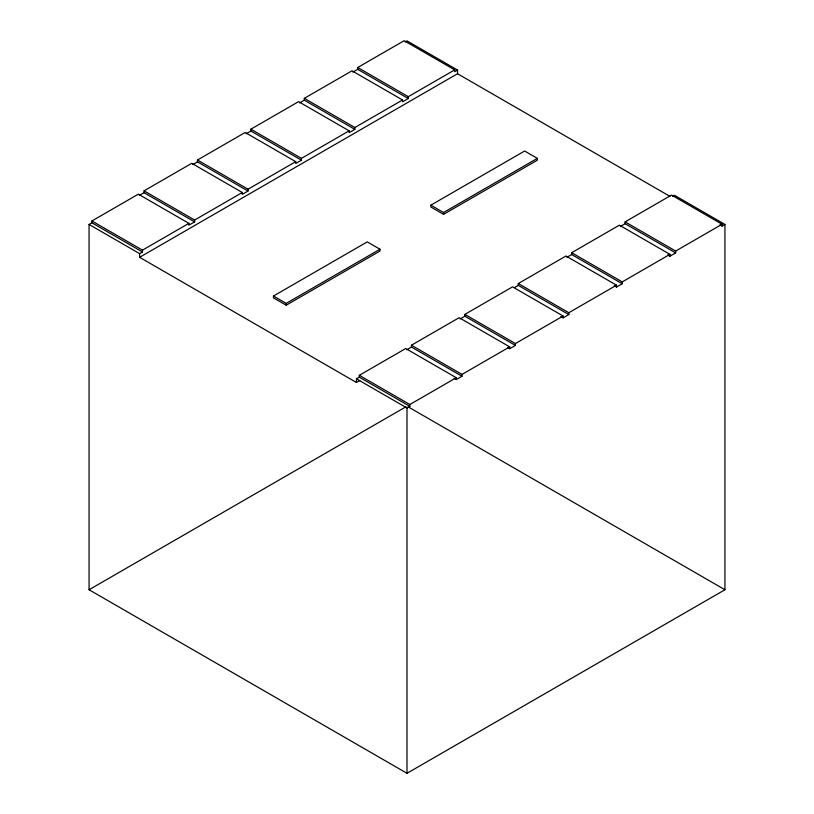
<?xml version="1.0" encoding="UTF-8"?>
<svg xmlns="http://www.w3.org/2000/svg" width="814" height="814" viewBox="0 0 814 814"><rect width="100%" height="100%" fill="white"/><g stroke="black" fill="none" stroke-linecap="round" stroke-linejoin="round"><path stroke-width="1.22" d="M91.921 220.96L142.47 250.142L142.47 251.984L91.921 222.792L91.921 220.96L138.339 194.159L188.889 223.341L188.889 225.183L194.617 221.876L194.617 220.045L144.058 190.852L144.058 192.694L194.617 221.876M144.058 190.852L191.758 163.319L242.307 192.501L242.307 194.343L248.026 191.036L248.026 189.204L197.476 160.012L197.476 161.854L248.026 191.036M197.476 160.012L245.167 132.478L295.716 161.671L295.716 163.502L301.445 160.195L301.445 158.364L250.895 129.182L250.895 131.013L301.445 160.195M250.895 129.182L298.585 101.638L349.135 130.83L349.135 132.662L354.853 129.365L354.853 127.523L304.304 98.341L304.304 100.173L354.853 129.365M304.304 98.341L351.994 70.808L402.554 99.99L402.554 101.821L408.272 98.525L408.272 96.683L357.722 67.501L357.722 69.332L408.272 98.525M357.722 67.501L404.141 40.7L454.69 69.882L454.69 71.724L457.549 70.065L457.549 73.738L139.611 257.305L139.611 253.632L89.062 224.45L89.062 589.743L407 773.3L724.938 589.743L724.938 224.44L674.389 195.248L672.476 196.357M89.062 224.45L91.921 222.792M139.296 195.441L144.058 192.694M192.704 164.601L197.476 161.854M246.123 133.771L250.895 131.013M299.532 102.93L304.304 100.173M352.95 72.09L357.722 69.332M405.097 41.982L407 40.883L457.549 70.065M142.47 250.142L188.889 223.341M194.617 220.045L242.307 192.501M248.026 189.204L295.716 161.671M301.445 158.364L349.135 130.83M354.853 127.523L402.554 99.99M408.272 96.683L454.69 69.882M139.611 253.632L142.47 251.984M273.463 296.031L367.256 241.88L379.975 249.226L379.975 251.058L286.182 305.209L273.463 297.873L273.463 296.031L286.182 303.378L379.975 249.226M430.85 205.169L524.633 151.017L537.352 158.364L537.352 160.195L443.559 214.347L430.85 207.01L430.85 205.169L443.559 212.515L537.352 158.364M359.31 375.325L409.859 404.517L409.859 406.349L359.31 377.167L359.31 375.325L405.728 348.524L456.278 377.716L456.278 379.548L454.08 378.276M411.446 345.217L462.006 374.409L462.006 376.241L411.446 347.059L411.446 345.217L459.147 317.684L509.696 346.876L509.696 348.707L507.498 347.446M464.865 314.387L515.415 343.569L515.415 345.411L464.865 316.219L464.865 314.387L512.555 286.854L563.105 316.036L563.105 317.867L560.907 316.605M518.284 283.547L568.833 312.729L568.833 314.57L518.284 285.378L518.284 283.547L565.974 256.013L616.524 285.195L616.524 287.037L614.326 285.765M571.693 252.706L622.242 281.898L622.242 283.73L571.693 254.548L571.693 252.706L619.383 225.173L669.942 254.355L669.942 256.196L667.734 254.924M625.111 221.866L675.661 251.058L675.661 252.889L625.111 223.708L625.111 221.866L671.53 195.065L722.079 224.257L722.079 226.089L719.881 224.827M359.747 380.586L356.451 382.488L356.451 378.815L359.31 377.167M406.685 349.817L411.446 347.059M460.093 318.976L464.865 316.219M514.468 287.586L518.284 285.378M566.92 257.295L571.693 254.548M620.339 226.455L625.111 223.708M89.062 589.743L405.901 406.817M409.859 404.517L456.278 377.716M462.006 374.409L509.696 346.876M515.415 343.569L563.105 316.036M568.833 312.729L616.524 285.195M622.242 281.898L669.942 254.355M675.661 251.058L722.079 224.257M356.451 378.815L407 407.997L409.859 406.349M456.278 379.548L462.006 376.241M509.696 348.707L515.415 345.411M563.105 317.867L568.833 314.57M616.524 287.037L622.242 283.73M669.942 256.196L675.661 252.889M722.079 226.089L724.938 224.44M457.549 73.738L669.983 196.388M408.099 406.817L724.938 589.743M139.611 257.305L356.451 382.488M443.559 212.515L443.559 214.347M407 407.997L407 773.3M286.182 303.378L286.182 305.209"/></g></svg>
